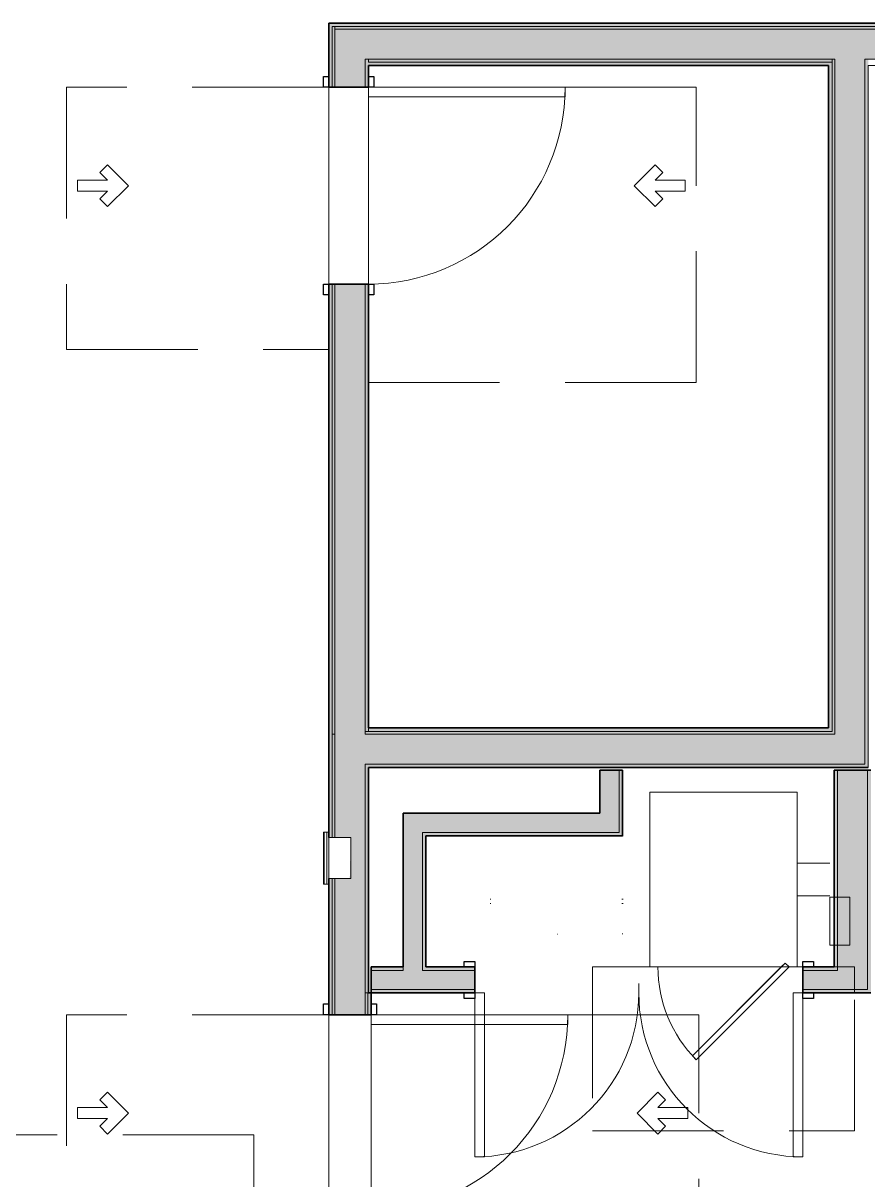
# Model space of a CAD drawing. Header units: inches. Extents: x 6 to 8416, y -388 to 6104.
# Drawn here: x 5461.2 to 5615.9, y 1295.5 to 1507.2 of the extents above; entities that cross this region are included whole.
import ezdxf

# ---------------------------------------------------------------- set-up
doc = ezdxf.new("R2010")
doc.units = ezdxf.units.IN
doc.header["$MEASUREMENT"] = 0
doc.linetypes.add('Dot 1_16_', pattern=[24, 0, -24])
doc.linetypes.add('Hidden 1_16_', pattern=[36, 24, -12])
for name, color, linetype, lineweight in [('A-DOOR', 31, 'Continuous', 18), ('A-DOOR-FRAM', 31, 'Continuous', 25), ('A-GENM', 13, 'Continuous', 18), ('A-ROOM', 32, 'Continuous', 13), ('A-WALL', 113, 'Continuous', 25), ('A-WALL-PATT', 111, 'Continuous', 35), ('I-WALL', 2, 'Continuous', 25), ('Q-CASE', 31, 'Continuous', 18), ('Q-SPCQ', 91, 'Continuous', 18)]:
    doc.layers.add(name, color=color, linetype=linetype, lineweight=lineweight)

# ---------------------------------------------------------------- blocks, each defined once
blk = doc.blocks.new('GM Door Push Clearance-ICC ADA-AM - GM Door Push Clearance-ICC ADA-AM-13872567-LEVEL 3 - PLAN Copy 1 Copy 1')
at = {"layer": 'A-GENM', "linetype": 'Hidden 1_16_', "lineweight": 9}
for p, q in [((-30, 51.63), (-30, 3.63)), ((18, 51.63), (-30, 51.63)), ((18, 4.62), (18, 51.63)), ((1, 49.62), (-1, 49.62)), ((-1, 49.62), (-1, 44.12)), ((1, 49.62), (1, 44.12)), ((-2.41, 45.54), (-3.83, 44.12)), ((-1, 44.12), (-2.41, 45.54)), ((1, 44.12), (2.41, 45.54)), ((2.41, 45.54), (3.83, 44.12)), ((-3.83, 44.12), (0, 40.3)), ((3.83, 44.12), (0, 40.3)), ((-18, 3.63), (18, 3.63))]:
    blk.add_line(p, q, dxfattribs=at)
blk = doc.blocks.new('Single-Flush-ICC ADA-AM - 36_ x 84_-20  - _U-E _ UNIT ENTRY_-6489154-LEVEL 3 - PLAN Copy 1 Copy 1')
at = {"layer": 'A-DOOR'}
for p, q in [((16.25, -3.88), (18, -3.88)), ((16.25, -3.88), (16.25, -39.88)), ((18, -3.88), (18, -39.88)), ((16.25, -39.88), (18, -39.88))]:
    blk.add_line(p, q, dxfattribs=at)
at = {"layer": 'A-DOOR', "lineweight": 9}
blk.add_arc((18, -3.88), 36, 180, 270, dxfattribs=at)
at = {"layer": 'A-DOOR-FRAM'}
for p, q in [((-20, 3.88), (-20, 4.88)), ((-20, 4.88), (-18, 4.88)), ((-18, 4.88), (-18, 3.88)), ((18, 3.88), (18, 4.88)), ((18, 4.88), (20, 4.88)), ((20, 4.88), (20, 3.88)), ((-18, 3.88), (-20, 3.88)), ((20, 3.88), (18, 3.88)), ((-20, -3.88), (-18, -3.88)), ((-20, -4.87), (-20, -3.88)), ((-18, -3.88), (-18, -4.87)), ((18, -3.88), (20, -3.88)), ((18, -4.87), (18, -3.88)), ((20, -3.88), (20, -4.87)), ((-18, -4.87), (-20, -4.87)), ((20, -4.87), (18, -4.87))]:
    blk.add_line(p, q, dxfattribs=at)
blk = doc.blocks.new('GM Door Pull Clearance-ICC ADA-AM - GM Door Pull Clearance-ICC ADA-AM-3199163-LEVEL 3 - PLAN Copy 1 Copy 1')
at = {"layer": 'A-GENM', "linetype": 'Hidden 1_16_', "lineweight": 9}
for p, q in [((-36, -3.87), (-36, -63.88)), ((18, -3.87), (-18, -3.87)), ((18, -63.88), (18, -4.88)), ((-3.83, -56.37), (0, -52.55)), ((3.83, -56.37), (0, -52.55)), ((-2.41, -57.79), (-3.83, -56.37)), ((-1, -56.37), (-2.41, -57.79)), ((-1, -61.87), (-1, -56.37)), ((1, -56.37), (2.41, -57.79)), ((1, -61.87), (1, -56.37)), ((2.41, -57.79), (3.83, -56.37)), ((-1, -61.87), (1, -61.87)), ((-36, -63.88), (18, -63.88))]:
    blk.add_line(p, q, dxfattribs=at)
blk = doc.blocks.new('GM Door Push Clearance-ICC ADA-AM - GM Door Push Clearance-ICC ADA-AM-V110-LEVEL 3 - PLAN Copy 1 Copy 1')
at = {"layer": 'A-GENM', "linetype": 'Hidden 1_16_', "lineweight": 9}
for p, q in [((-30, 51.88), (-30, 3.88)), ((18, 51.88), (-30, 51.88)), ((18, 4.87), (18, 51.88)), ((-1, 49.88), (-1, 44.37)), ((1, 49.88), (-1, 49.88)), ((1, 49.88), (1, 44.37)), ((-2.41, 45.79), (-3.83, 44.37)), ((-1, 44.37), (-2.41, 45.79)), ((1, 44.37), (2.41, 45.79)), ((2.41, 45.79), (3.83, 44.37)), ((-3.83, 44.37), (0, 40.55)), ((3.83, 44.37), (0, 40.55)), ((-18, 3.88), (18, 3.88))]:
    blk.add_line(p, q, dxfattribs=at)
blk = doc.blocks.new('Single-Glass-ICC ADA-AM - 36_ x 84_-FG-20-17647239-LEVEL 3 - PLAN Copy 1 Copy 1')
at = {"layer": 'A-DOOR'}
for p, q in [((16.25, -3.63), (18, -3.63)), ((16.25, -3.63), (16.25, -39.62)), ((18, -3.63), (18, -39.62)), ((16.25, -39.62), (18, -39.62))]:
    blk.add_line(p, q, dxfattribs=at)
at = {"layer": 'A-DOOR', "lineweight": 9}
blk.add_arc((18, -3.63), 36, 180, 270, dxfattribs=at)
at = {"layer": 'A-DOOR-FRAM'}
for p, q in [((-20, 3.62), (-20, 4.62)), ((-20, 4.62), (-18, 4.62)), ((-18, 4.62), (-18, 3.62)), ((18, 3.62), (18, 4.62)), ((18, 4.62), (20, 4.62)), ((20, 4.62), (20, 3.62)), ((-18, 3.62), (-20, 3.62)), ((20, 3.62), (18, 3.62)), ((-20, -3.63), (-18, -3.63)), ((-20, -4.63), (-20, -3.63)), ((-18, -3.63), (-18, -4.63)), ((18, -3.63), (20, -3.63)), ((18, -4.63), (18, -3.63)), ((20, -3.63), (20, -4.63)), ((-18, -4.63), (-20, -4.63)), ((20, -4.63), (18, -4.63))]:
    blk.add_line(p, q, dxfattribs=at)
blk = doc.blocks.new('SE Appl Unit-WD-Stack-AM - 27_ W x 32_ D x 78 3_4_ H_ Left Exhaust-6380387-LEVEL 3 - PLAN Copy 1 Copy 1')
at = {"layer": 'Q-SPCQ', "linetype": 'Hidden 1_16_', "lineweight": 9}
for p, q in [((-19.5, 19), (-13.5, 19)), ((-19.5, 13), (-13.5, 13))]:
    blk.add_line(p, q, dxfattribs=at)
blk = doc.blocks.new('z Nested-WD-Frontld - Washer _ Dryer-2245693-LEVEL 3 - PLAN Copy 1 Copy 1')
at = {"layer": 'Q-SPCQ', "lineweight": 9}
for p, q in [((-12, 32), (4.97, 48.97)), ((5.68, 48.26), (4.97, 48.97)), ((-10.59, 32), (5.68, 48.26)), ((-11.29, 31.29), (-12, 32)), ((-11.29, 31.29), (-10.59, 32))]:
    blk.add_line(p, q, dxfattribs=at)
at = {"layer": 'Q-SPCQ'}
for p, q in [((-13.5, 32), (13.5, 32)), ((-13.5, 0), (-13.5, 32)), ((13.5, 32), (13.5, 0)), ((13.5, 0), (-13.5, 0))]:
    blk.add_line(p, q, dxfattribs=at)
at = {"layer": 'Q-SPCQ', "lineweight": 9}
blk.add_arc((-12, 32), 24, 0, 45, dxfattribs=at)
blk = doc.blocks.new('z Nested-WD-Frontld - Washer _ Dryer-2245694-LEVEL 3 - PLAN Copy 1 Copy 1')
at = {"layer": 'Q-SPCQ', "lineweight": 9}
for p, q in [((-12, 32), (4.97, 48.97)), ((5.68, 48.26), (4.97, 48.97)), ((-11.29, 31.29), (5.68, 48.26)), ((-11.29, 31.29), (-12, 32))]:
    blk.add_line(p, q, dxfattribs=at)
at = {"layer": 'Q-SPCQ'}
for p, q in [((-13.5, 32), (13.5, 32)), ((-13.5, 0), (-13.5, 32)), ((13.5, 32), (13.5, 0)), ((13.5, 0), (-13.5, 0))]:
    blk.add_line(p, q, dxfattribs=at)
at = {"layer": 'Q-SPCQ', "lineweight": 9}
blk.add_arc((-12, 32), 24, 0, 45, dxfattribs=at)
blk = doc.blocks.new('z Nested Clearance-Rectangle-AM - Clearance-V849-LEVEL 3 - PLAN Copy 1 Copy 1')
at = {"layer": 'A-GENM', "linetype": 'Hidden 1_16_', "lineweight": 9}
for p, q in [((15, 48), (-15, 48)), ((-15, 48), (-15, 0)), ((15, 37.5), (15, 48)), ((15, 10.5), (15, 37.5)), ((15, 9.5), (15, 10.5)), ((15, 7.5), (15, 9.5)), ((15, 3.12), (15, 7.5)), ((15, 0), (15, 3.03)), ((-15, 0), (10.25, 0)), ((10.25, 0), (15, 0))]:
    blk.add_line(p, q, dxfattribs=at)
blk = doc.blocks.new('z BA Nested-Washer Hookup - 8 3_4_ W x 7 1_2_ H x 3 5_8_ D-1978715-LEVEL 3 - PLAN Copy 1 Copy 1')
at = {"layer": 'Q-SPCQ'}
for p, q in [((4.375, -0.375), (-4.375, -0.375)), ((-4.375, -0.375), (-4.375, -4)), ((4.375, -4), (4.375, -0.375)), ((-4.375, -4), (4.375, -4))]:
    blk.add_line(p, q, dxfattribs=at)
blk = doc.blocks.new('Unit-Double-Louver-ICC ADA-AM - 60_ x 84_-BL-NR _U-L4 _ LOUVER_LAUNDRY_-5891981-LEVEL 3 - PLAN Copy 1 Copy 1')
at = {"layer": 'A-DOOR'}
for p, q in [((-6, -2.38), (-6, -0.62)), ((-36, -2.38), (-36, -32.37)), ((-34.25, -2.38), (-36, -2.38)), ((-34.25, -2.38), (-34.25, -32.37)), ((22.25, -2.38), (24, -2.38)), ((22.25, -2.38), (22.25, -32.37)), ((24, -2.38), (24, -32.37)), ((-34.25, -32.37), (-36, -32.37)), ((22.25, -32.37), (24, -32.37))]:
    blk.add_line(p, q, dxfattribs=at)
at = {"layer": 'A-DOOR', "lineweight": 9}
for centre, start, end in [((-36, -2.38), 270, 0), ((24, -2.38), 180, 270)]:
    blk.add_arc(centre, 30, start, end, dxfattribs=at)
at = {"layer": 'A-DOOR-FRAM'}
for p, q in [((-38, 2.37), (-38, 3.37)), ((-38, 3.37), (-36, 3.37)), ((-36, 2.37), (-38, 2.37)), ((-36, 3.37), (-36, 2.37)), ((24, 2.37), (24, 3.37)), ((24, 3.37), (26, 3.37)), ((26, 2.37), (24, 2.37)), ((26, 3.37), (26, 2.37)), ((-38, -2.38), (-36, -2.38)), ((-38, -3.38), (-38, -2.38)), ((-36, -3.38), (-38, -3.38)), ((-36, -2.38), (-36, -3.38)), ((24, -2.38), (26, -2.38)), ((24, -3.38), (24, -2.38)), ((26, -3.38), (24, -3.38)), ((26, -2.38), (26, -3.38))]:
    blk.add_line(p, q, dxfattribs=at)
at = {"layer": 'A-DOOR-FRAM', "lineweight": 18}
for p, q in [((-38, 3.37), (-36, 3.37)), ((-38, 3.37), (-38, 2.37)), ((-36, 2.37), (-38, 2.37)), ((-36, 3.37), (-36, 2.37)), ((24, 3.37), (26, 3.37)), ((24, 3.37), (24, 2.37)), ((26, 2.37), (24, 2.37)), ((26, 3.37), (26, 2.37)), ((-38, -3.38), (-38, -2.38)), ((-38, -2.38), (-36, -2.38)), ((-36, -3.38), (-38, -3.38)), ((-36, -3.38), (-36, -2.38)), ((24, -3.38), (24, -2.38)), ((24, -2.38), (26, -2.38)), ((26, -3.38), (24, -3.38)), ((26, -3.38), (26, -2.38))]:
    blk.add_line(p, q, dxfattribs=at)
blk = doc.blocks.new('CW Closet Shelf-AM - CW Closet Shelf-AM-3018894-LEVEL 3 - PLAN Copy 1 Copy 1')
at = {"layer": 'Q-CASE', "linetype": 'Dot 1_16_', "lineweight": 9}
for p, q in [((18.74, 42), (-17.26, 42)), ((-17.26, 42), (-17.26, 24)), ((18.74, 24), (18.74, 42)), ((-17.26, 36.37), (18.74, 36.37)), ((-17.26, 35.62), (18.74, 35.62)), ((-17.26, 24), (18.74, 24))]:
    blk.add_line(p, q, dxfattribs=at)
blk = doc.blocks.new('GM Door Pull Clearance-ICC ADA-AM - GM Door Pull Clearance-ICC ADA-AM-13889425-LEVEL 3 - PLAN Copy 1 Copy 1')
at = {"layer": 'A-GENM', "linetype": 'Hidden 1_16_', "lineweight": 9}
for p, q in [((-36, -3.62), (-36, -63.62)), ((18, -3.62), (-18, -3.62)), ((18, -63.62), (18, -4.62)), ((-3.83, -56.12), (0, -52.3)), ((3.83, -56.12), (0, -52.3)), ((-2.41, -57.54), (-3.83, -56.12)), ((-1, -56.12), (-2.41, -57.54)), ((-1, -61.62), (-1, -56.12)), ((1, -56.12), (2.41, -57.54)), ((1, -61.62), (1, -56.12)), ((2.41, -57.54), (3.83, -56.12)), ((-1, -61.62), (1, -61.62)), ((-36, -63.62), (18, -63.62))]:
    blk.add_line(p, q, dxfattribs=at)
blk = doc.blocks.new('GM Door Push Clearance-ICC ADA-AM - GM Door Push Clearance-ICC ADA-AM-13889426-LEVEL 3 - PLAN Copy 1 Copy 1')
at = {"layer": 'A-GENM', "linetype": 'Hidden 1_16_', "lineweight": 9}
for p, q in [((-30, 51.63), (-30, 3.63)), ((18, 51.63), (-30, 51.63)), ((18, 4.63), (18, 51.63)), ((1, 49.62), (-1, 49.62)), ((-1, 49.62), (-1, 44.12)), ((1, 49.62), (1, 44.12)), ((-2.41, 45.54), (-3.83, 44.12)), ((-1, 44.12), (-2.41, 45.54)), ((1, 44.12), (2.41, 45.54)), ((2.41, 45.54), (3.83, 44.12)), ((-3.83, 44.12), (0, 40.3)), ((3.83, 44.12), (0, 40.3)), ((-18, 3.63), (18, 3.63))]:
    blk.add_line(p, q, dxfattribs=at)
blk = doc.blocks.new('SE Fire Extinguisher Cabinet-Semi Recessed-WH-AM - 9 1_2 x 5 x 24_-19824902-LEVEL 3 - PLAN Copy 1 Copy 1')
at = {"layer": 'Q-SPCQ'}
for p, q in [((-9.07, 3.62), (-9.07, 4.62)), ((-9.07, 4.62), (0.43, 4.62)), ((-9.07, 3.62), (-9.07, 4.5)), ((-9.07, 4.5), (0.43, 4.5)), ((0.43, 4.62), (0.43, 3.62)), ((0.43, 4.5), (0.43, 3.62)), ((-9.07, 4), (0.43, 4)), ((0.43, 3.62), (-9.07, 3.62)), ((-0.57, 3.62), (-8.07, 3.62)), ((-8.07, 3.62), (-8.07, -0.38)), ((-0.57, -0.38), (-0.57, 3.62)), ((-8.07, -0.38), (-0.57, -0.38))]:
    blk.add_line(p, q, dxfattribs=at)

msp = doc.modelspace()

# ---------------------------------------------------------------- hatches: boundary and pattern name
at = {"layer": 'A-WALL-PATT'}
h = msp.add_hatch(color=10, dxfattribs=at)
h.paths.add_polyline_path([(5517.79033733, 1377.56077679), (5517.79033733, 1459.43577679), (5517.16533733, 1459.43577679), (5517.16533733, 1377.56077679)])
h.paths.add_polyline_path([(5517.16533733, 1495.43577679), (5517.79033733, 1495.43577679), (5517.79033733, 1507.18577679), (5517.16533733, 1507.18577679)])
for points in [[(5609.29033733, 1506.56077679), (5609.29033733, 1507.18577679), (5517.79033733, 1507.18577679), (5517.79033733, 1506.56077679), (5608.66533733, 1506.56077679)], [(5608.66533733, 1500.06077679), (5609.29033733, 1500.06077679), (5609.29033733, 1500.56077679), (5524.41533733, 1500.56077679), (5524.41533733, 1500.06077679), (5607.61928685, 1500.06077679)], [(5615.29033733, 1370.93577679), (5615.91533733, 1370.93577679), (5615.91533733, 1500.56077679), (5615.29033733, 1500.56077679), (5615.29033733, 1371.56077679)], [(5524.41533733, 1370.93577679), (5615.29033733, 1370.93577679), (5615.29033733, 1371.56077679), (5523.79033733, 1371.56077679), (5523.79033733, 1370.93577679)]]:
    msp.add_hatch(color=10, dxfattribs=at).paths.add_polyline_path(points)
h = msp.add_hatch(color=10, dxfattribs=at)
h.paths.add_polyline_path([(5518.29033733, 1377.06077679), (5518.29033733, 1459.43577679), (5517.79033733, 1459.43577679), (5517.79033733, 1377.06077679)])
h.paths.add_polyline_path([(5517.79033733, 1495.43577679), (5518.29033733, 1495.43577679), (5518.29033733, 1506.56077679), (5517.79033733, 1506.56077679)])
h = msp.add_hatch(color=10, dxfattribs=at)
h.paths.add_polyline_path([(6058.16533733, 1506.56077679), (6058.16533733, 1507.18577679), (5947.91533733, 1507.02996842), (5947.91533733, 1506.56077679), (6029.40053685, 1506.56077679)])
h.paths.add_polyline_path([(5940.41533733, 1506.56077679), (5940.41533733, 1507.18577679), (5609.29033733, 1507.18577679), (5609.29033733, 1506.56077679), (5894.43053685, 1506.56077679)])
at = {"layer": 'A-WALL-PATT', "lineweight": 25}
h = msp.add_hatch(color=10, dxfattribs=at)
h.paths.add_polyline_path([(5524.41533733, 1377.56077679), (5524.41533733, 1459.43577679), (5523.79033733, 1459.43577679), (5523.79033733, 1377.56077679)])
h.paths.add_polyline_path([(5523.79033733, 1495.43577679), (5524.41533733, 1495.43577679), (5524.41533733, 1500.56077679), (5523.79033733, 1500.56077679)])
for points in [[(5608.66533733, 1499.43577679), (5608.66533733, 1500.06077679), (5524.41533733, 1500.06077679), (5524.41533733, 1499.43577679), (5607.61928685, 1499.43577679)], [(5608.66533733, 1377.56077679), (5609.29033733, 1377.56077679), (5609.29033733, 1500.06077679), (5608.66533733, 1500.06077679), (5608.66533733, 1378.18577679)], [(5557.00553685, 1377.56077679), (5608.66533733, 1377.56077679), (5608.66533733, 1378.18577679), (5524.41533733, 1378.18577679), (5524.41533733, 1377.56077679)], [(5523.79033733, 1329.68577679), (5524.41533733, 1329.68577679), (5524.41533733, 1370.93577679), (5523.79033733, 1370.93577679), (5523.79033733, 1354.56256081)]]:
    msp.add_hatch(color=10, dxfattribs=at).paths.add_polyline_path(points)
at = {"layer": 'A-WALL-PATT'}
h = msp.add_hatch(color=10, dxfattribs=at)
h.paths.add_polyline_path([(5517.16533733, 1329.68577679), (5517.79033733, 1329.68577679), (5517.79033733, 1350.62327679), (5517.16533733, 1350.62327679)])
h.paths.add_polyline_path([(5517.79033733, 1358.12327679), (5517.79033733, 1377.56077679), (5517.16533733, 1377.56077679), (5517.16533733, 1358.12327679), (5517.35946612, 1358.12327679)])
at = {"layer": 'A-WALL-PATT', "transparency": 33554560}
for points in [[(5570.91533733, 1358.43577679), (5570.91533733, 1370.43577679), (5570.29033733, 1370.43577679), (5570.29033733, 1358.43577679)], [(5616.41533733, 1329.68577679), (5616.41533733, 1370.43577679), (5615.79033733, 1370.43577679), (5615.79033733, 1329.68577679)], [(5566.79033733, 1358.43577679), (5570.29033733, 1358.43577679), (5570.29033733, 1359.06077679), (5534.29033733, 1359.06077679), (5534.29033733, 1358.43577679), (5557.00553685, 1358.43577679)], [(5534.91533733, 1334.43577679), (5534.91533733, 1358.43577679), (5534.29033733, 1358.43577679), (5534.29033733, 1334.43577679)]]:
    msp.add_hatch(color=10, dxfattribs=at).paths.add_polyline_path(points)
at = {"layer": 'A-WALL-PATT', "lineweight": 25, "transparency": 33554560}
h = msp.add_hatch(color=10, dxfattribs=at)
h.paths.add_polyline_path([(5610.29033733, 1333.81077679), (5610.29033733, 1338.43577679), (5609.66533733, 1338.43577679), (5609.66533733, 1333.81077679)])
h.paths.add_polyline_path([(5609.8866915, 1347.18577679), (5610.29033733, 1347.18577679), (5610.29033733, 1370.43577679), (5609.66533733, 1370.43577679), (5609.66533733, 1347.18577679)])
msp.add_hatch(color=10, dxfattribs=at).paths.add_polyline_path([(5609.73478178, 1338.43577679), (5610.29033733, 1338.43577679), (5610.29033733, 1347.18577679), (5609.66533733, 1347.18577679), (5609.66533733, 1338.43577679)])
h = msp.add_hatch(color=10, dxfattribs=at)
h.paths.add_polyline_path([(5609.66533733, 1333.81077679), (5609.66533733, 1334.43577679), (5603.91533733, 1334.43577679), (5603.91533733, 1333.81077679)])
h.paths.add_polyline_path([(5543.91533733, 1333.81077679), (5543.91533733, 1334.43577679), (5534.29033733, 1334.43577679), (5534.29033733, 1333.81077679)])
h.paths.add_polyline_path([(5530.79033733, 1333.81077679), (5530.79033733, 1334.43577679), (5524.91533733, 1334.43577679), (5524.91533733, 1333.81077679)])
at = {"layer": 'A-WALL-PATT'}
h = msp.add_hatch(color=10, dxfattribs=at)
h.paths.add_polyline_path([(5517.16533733, 953.06077679), (5517.79033733, 953.06077679), (5517.79033733, 1289.68577679), (5517.16533733, 1289.68577679), (5517.16533733, 953.68577679)])
h.paths.add_polyline_path([(5517.79033733, 1325.68577679), (5517.79033733, 1329.68577679), (5517.16533733, 1329.68577679), (5517.16533733, 1325.68577679)])
h = msp.add_hatch(color=10, dxfattribs=at)
h.paths.add_polyline_path([(5524.29033733, 953.06077679), (5524.29033733, 1289.68577679), (5523.79033733, 1289.68577679), (5523.79033733, 953.06077679)])
h.paths.add_polyline_path([(5523.79033733, 1325.68577679), (5524.29033733, 1325.68577679), (5524.29033733, 1329.68577679), (5523.79033733, 1329.68577679)])
at = {"layer": 'A-WALL-PATT', "lineweight": 25}
h = msp.add_hatch(color=10, dxfattribs=at)
h.paths.add_polyline_path([(5524.91533733, 953.68577679), (5524.91533733, 1289.68577679), (5524.29033733, 1289.68577679), (5524.29033733, 953.68577679)])
h.paths.add_polyline_path([(5524.29033733, 1325.68577679), (5524.91533733, 1325.68577679), (5524.91533733, 1329.68577679), (5524.29033733, 1329.68577679)])
at = {"layer": 'A-WALL-PATT', "transparency": 33554560}
h = msp.add_hatch(color=10, dxfattribs=at)
h.paths.add_polyline_path([(5609.66533733, 1329.68577679), (5615.79033733, 1329.68577679), (5615.79033733, 1330.31077679), (5603.91533733, 1330.31077679), (5603.91533733, 1329.68577679)])
h.paths.add_polyline_path([(5543.91533733, 1329.68577679), (5543.91533733, 1330.31077679), (5524.91533733, 1330.31077679), (5524.91533733, 1329.68577679)])
at = {"layer": 'I-WALL'}
for points in [[(5590.74803685, 1506.06077679), (5609.79033733, 1506.06077679), (5609.79033733, 1506.56077679), (5518.29033733, 1506.56077679), (5518.29033733, 1506.06077679), (5557.00553685, 1506.06077679)], [(5607.61928685, 1500.56077679), (5609.79033733, 1500.56077679), (5609.79033733, 1506.06077679), (5523.79033733, 1506.06077679), (5523.79033733, 1500.56077679), (5590.74803685, 1500.56077679)], [(5609.79033733, 1371.56077679), (5615.29033733, 1371.56077679), (5615.29033733, 1506.06077679), (5609.79033733, 1506.06077679), (5609.79033733, 1374.24431081)], [(6029.40053685, 1500.56077679), (6058.16533733, 1500.56077679), (6058.16533733, 1506.06077679), (5947.91533733, 1506.06077679), (5947.91533733, 1503.18577679), (5940.41533733, 1503.18577679), (5940.41533733, 1506.06077679), (5615.29033733, 1506.06077679), (5615.29033733, 1500.56077679), (5961.91553685, 1500.56077679)], [(5609.79033733, 1377.06077679), (5609.79033733, 1500.56077679), (5609.29033733, 1500.56077679), (5609.29033733, 1377.06077679)], [(5590.74803685, 1371.56077679), (5609.79033733, 1371.56077679), (5609.79033733, 1377.06077679), (5518.29033733, 1377.06077679), (5518.29033733, 1371.56077679), (5557.00553685, 1371.56077679)], [(5557.00553685, 1377.06077679), (5609.29033733, 1377.06077679), (5609.29033733, 1377.56077679), (5523.79033733, 1377.56077679), (5523.79033733, 1377.06077679)], [(5518.29033733, 1329.68577679), (5523.79033733, 1329.68577679), (5523.79033733, 1371.56077679), (5518.29033733, 1371.56077679), (5518.29033733, 1358.12327679), (5521.16533733, 1358.12327679), (5520.99867066, 1350.62327679), (5518.29033733, 1350.62327679)]]:
    msp.add_hatch(color=10, dxfattribs=at).paths.add_polyline_path(points)
h = msp.add_hatch(color=10, dxfattribs=at)
h.paths.add_polyline_path([(5518.29033733, 1377.06077679), (5523.79033733, 1377.06077679), (5523.79033733, 1459.43577679), (5518.29033733, 1459.43577679), (5518.29033733, 1378.18577679)])
h.paths.add_polyline_path([(5523.79033733, 1495.43577679), (5523.79033733, 1506.06077679), (5518.29033733, 1506.06077679), (5518.29033733, 1495.43577679)])
h = msp.add_hatch(color=10, dxfattribs=at)
h.paths.add_polyline_path([(6029.40053685, 1506.06077679), (6058.16533733, 1506.06077679), (6058.16533733, 1506.56077679), (5947.91533733, 1506.56077679), (5947.91533733, 1506.06077679), (5961.91553685, 1506.06077679)])
h.paths.add_polyline_path([(5940.41533733, 1506.06077679), (5940.41533733, 1506.56077679), (5609.79033733, 1506.56077679), (5609.79033733, 1506.06077679), (5894.43053685, 1506.06077679)])
h = msp.add_hatch(color=10, dxfattribs=at)
h.paths.add_polyline_path([(5517.79033733, 1329.68577679), (5518.29033733, 1329.68577679), (5518.29033733, 1350.62327679), (5517.79033733, 1350.62327679)])
h.paths.add_polyline_path([(5517.79033733, 1358.12327679), (5518.29033733, 1358.12327679), (5518.29033733, 1377.06077679), (5517.79033733, 1377.06077679), (5517.79033733, 1370.93577679)])
at = {"layer": 'I-WALL', "transparency": 33554560}
for points in [[(5570.29033733, 1359.06077679), (5570.29033733, 1370.43577679), (5566.79033733, 1370.43577679), (5566.79033733, 1359.06077679)], [(5615.79033733, 1330.31077679), (5615.79033733, 1370.43577679), (5610.29033733, 1370.43577679), (5610.29033733, 1347.18577679), (5612.54033733, 1347.18577679), (5612.54033733, 1338.43577679), (5610.29033733, 1338.43577679), (5610.29033733, 1330.31077679)], [(5566.79033733, 1359.06077679), (5566.79033733, 1362.56077679), (5530.79033733, 1362.56077679), (5530.79033733, 1359.06077679), (5557.00553685, 1359.06077679)], [(5530.79033733, 1333.81077679), (5534.29033733, 1333.81077679), (5534.29033733, 1359.06077679), (5530.79033733, 1359.06077679), (5530.79033733, 1334.43577679)], [(5610.98487658, 1338.43577679), (5612.54033733, 1338.43577679), (5612.54033733, 1347.18577679), (5610.29033733, 1347.18577679), (5610.29033733, 1338.43577679)]]:
    msp.add_hatch(color=10, dxfattribs=at).paths.add_polyline_path(points)
h = msp.add_hatch(color=10, dxfattribs=at)
h.paths.add_polyline_path([(5610.29033733, 1330.31077679), (5610.29033733, 1333.81077679), (5603.91533733, 1333.81077679), (5603.91533733, 1330.31077679), (5609.66533733, 1330.31077679)])
h.paths.add_polyline_path([(5543.91533733, 1330.31077679), (5543.91533733, 1333.81077679), (5524.91533733, 1333.81077679), (5524.91533733, 1330.31077679)])
at = {"layer": 'I-WALL'}
h = msp.add_hatch(color=10, dxfattribs=at)
h.paths.add_polyline_path([(5518.29033733, 952.43577679), (5518.29033733, 1289.68577679), (5517.79033733, 1289.68577679), (5517.79033733, 952.43577679)])
h.paths.add_polyline_path([(5518.29033733, 1325.68577679), (5518.29033733, 1329.68577679), (5517.79033733, 1329.68577679), (5517.79033733, 1325.68577679)])
h = msp.add_hatch(color=10, dxfattribs=at)
h.paths.add_polyline_path([(5518.29033733, 952.43577679), (5523.79033733, 952.43577679), (5523.79033733, 1289.68577679), (5518.29033733, 1289.68577679), (5518.29033733, 953.68577679)])
h.paths.add_polyline_path([(5523.26303685, 1325.68577679), (5523.79033733, 1325.68577679), (5523.79033733, 1329.68577679), (5518.29033733, 1329.68577679), (5518.29033733, 1325.68577679)])

# ---------------------------------------------------------------- linework, layer by layer
at = {"layer": 'A-ROOM', "lineweight": 9, "flags": 128}
msp.add_lwpolyline([(5517.16533733, 950.68577679), (5517.16533733, 1329.68577679), (5517.16533733, 1374.56077679), (5517.16533733, 1507.18577679), (5612.29033733, 1507.18577679), (6058.16533733, 1507.18577679), (6133.29033733, 1507.18577679), (6196.26633733, 1507.18577679), (6208.31433733, 1507.18577679), (6287.04033733, 1507.18577679), (6553.41533733, 1507.18577679), (6623.91533733, 1507.18577679), (6684.85253134, 1507.18577679), (6691.72814332, 1507.18577679), (6769.04033733, 1507.18577679), (6953.66533733, 1507.18577679), (7039.41533733, 1507.18577679), (7109.91533733, 1507.18577679), (7146.66533733, 1507.18577679), (7492.29033733, 1507.18577679)], dxfattribs=at)
for points in [[(5809.54033733, 923.68577679), (5809.54033733, 1274.81077679), (5877.04033733, 1274.81077679), (5877.04033733, 1214.81077679), (6129.16533733, 1214.81077679), (6129.16533733, 1342.68577679), (6127.66533733, 1342.68577679), (6127.66533733, 1499.93577679), (6058.16533733, 1499.93577679), (6058.16533733, 1499.43577679), (5615.91533733, 1499.43577679), (5615.91533733, 1370.93577679), (5524.41533733, 1370.93577679), (5524.41533733, 1329.68577679), (5524.91533733, 1329.68577679), (5524.91533733, 953.68577679), (5571.66533733, 953.68577679), (5571.66533733, 926.18577679), (5681.66533733, 926.18577679), (5681.66533733, 923.68577679)], [(5608.66533733, 1378.18577679), (5608.66533733, 1499.43577679), (5524.41533733, 1499.43577679), (5524.41533733, 1378.18577679)]]:
    msp.add_lwpolyline(points, close=True, dxfattribs=at)
at = {"layer": 'A-WALL', "lineweight": 9}
for p, q in [((5940.41533733, 1506.56077679), (5517.79033733, 1506.56077679)), ((5517.79033733, 1506.56077679), (5517.79033733, 1495.43577679)), ((5518.29033733, 1506.56077679), (5518.29033733, 1495.43577679)), ((5940.41533733, 1506.06077679), (5518.29033733, 1506.06077679)), ((5609.79033733, 1500.56077679), (5523.79033733, 1500.56077679)), ((5523.79033733, 1500.56077679), (5523.79033733, 1495.43577679)), ((5524.41533733, 1500.56077679), (5524.41533733, 1500.06077679)), ((5609.29033733, 1500.06077679), (5524.41533733, 1500.06077679)), ((5609.29033733, 1500.56077679), (5609.29033733, 1377.56077679)), ((5609.79033733, 1377.06077679), (5609.79033733, 1500.56077679)), ((5615.29033733, 1371.56077679), (5615.29033733, 1500.56077679)), ((6128.29033733, 1500.56077679), (5615.29033733, 1500.56077679)), ((5517.79033733, 1459.43577679), (5517.79033733, 1358.12327679)), ((5518.29033733, 1459.43577679), (5518.29033733, 1358.12327679)), ((5523.79033733, 1459.43577679), (5523.79033733, 1377.06077679)), ((5518.29033733, 1377.06077679), (5517.79033733, 1377.06077679)), ((5524.41533733, 1377.56077679), (5523.79033733, 1377.56077679)), ((5523.79033733, 1377.06077679), (5609.79033733, 1377.06077679)), ((5524.41533733, 1377.56077679), (5524.41533733, 1378.18577679)), ((5609.29033733, 1377.56077679), (5524.41533733, 1377.56077679)), ((5523.79033733, 1371.56077679), (5615.29033733, 1371.56077679)), ((5523.79033733, 1371.56077679), (5523.79033733, 1325.68577679)), ((5570.29033733, 1359.06077679), (5570.29033733, 1370.43577679)), ((5610.29033733, 1333.81077679), (5610.29033733, 1370.43577679)), ((5615.79033733, 1330.31077679), (5615.79033733, 1370.43577679)), ((5534.29033733, 1359.06077679), (5570.29033733, 1359.06077679)), ((5534.29033733, 1333.81077679), (5534.29033733, 1359.06077679)), ((5517.79033733, 1350.62327679), (5517.79033733, 1325.68577679)), ((5518.29033733, 1350.62327679), (5518.29033733, 1325.68577679)), ((5524.91533733, 1333.81077679), (5530.79033733, 1333.81077679)), ((5530.79033733, 1333.81077679), (5530.79033733, 1334.43577679)), ((5534.29033733, 1333.81077679), (5543.91533733, 1333.81077679)), ((5603.91533733, 1333.81077679), (5610.29033733, 1333.81077679)), ((5524.29033733, 1329.68577679), (5523.79033733, 1329.68577679)), ((5524.29033733, 1329.68577679), (5524.29033733, 1325.68577679)), ((5524.91533733, 1330.31077679), (5543.91533733, 1330.31077679)), ((5615.79033733, 1330.31077679), (5603.91533733, 1330.31077679))]:
    msp.add_line(p, q, dxfattribs=at)
at = {"layer": 'I-WALL', "lineweight": 35}
for p, q in [((5940.41533733, 1507.18577679), (5517.16533733, 1507.18577679)), ((5517.16533733, 1507.18577679), (5517.16533733, 1495.43577679)), ((5524.41533733, 1499.43577679), (5608.66533733, 1499.43577679)), ((5524.41533733, 1495.43577679), (5524.41533733, 1499.43577679)), ((5608.66533733, 1499.43577679), (5608.66533733, 1378.18577679)), ((5517.16533733, 1495.43577679), (5524.41533733, 1495.43577679)), ((5524.41533733, 1459.43577679), (5517.16533733, 1459.43577679)), ((5517.16533733, 1459.43577679), (5517.16533733, 1358.12327679)), ((5524.41533733, 1378.18577679), (5524.41533733, 1459.43577679)), ((5608.66533733, 1378.18577679), (5524.41533733, 1378.18577679)), ((5524.41533733, 1370.93577679), (5615.91533733, 1370.93577679)), ((5524.41533733, 1329.68577679), (5524.41533733, 1370.93577679)), ((5566.79033733, 1370.43577679), (5566.79033733, 1362.56077679)), ((5570.91533733, 1370.43577679), (5566.79033733, 1370.43577679)), ((5570.91533733, 1358.43577679), (5570.91533733, 1370.43577679)), ((5609.66533733, 1370.43577679), (5609.66533733, 1334.43577679)), ((5616.41533733, 1370.43577679), (5609.66533733, 1370.43577679)), ((5566.79033733, 1362.56077679), (5530.79033733, 1362.56077679)), ((5530.79033733, 1362.56077679), (5530.79033733, 1334.43577679)), ((5534.91533733, 1358.43577679), (5570.91533733, 1358.43577679)), ((5534.91533733, 1334.43577679), (5534.91533733, 1358.43577679)), ((5517.16533733, 1350.62327679), (5517.16533733, 1325.68577679)), ((5530.79033733, 1334.43577679), (5524.91533733, 1334.43577679)), ((5524.91533733, 1334.43577679), (5524.91533733, 1329.68577679)), ((5543.91533733, 1334.43577679), (5534.91533733, 1334.43577679)), ((5543.91533733, 1329.68577679), (5543.91533733, 1334.43577679)), ((5609.66533733, 1334.43577679), (5603.91533733, 1334.43577679)), ((5603.91533733, 1334.43577679), (5603.91533733, 1329.68577679)), ((5524.91533733, 1329.68577679), (5524.41533733, 1329.68577679)), ((5524.91533733, 1329.68577679), (5543.91533733, 1329.68577679)), ((5524.91533733, 1325.68577679), (5524.91533733, 1329.68577679)), ((5603.91533733, 1329.68577679), (5616.41533733, 1329.68577679)), ((5517.16533733, 1325.68577679), (5524.91533733, 1325.68577679))]:
    msp.add_line(p, q, dxfattribs=at)

# ---------------------------------------------------------------- block references
at = {"layer": 'A-DOOR'}
for name, p, rotation in [('Single-Glass-ICC ADA-AM - 36_ x 84_-FG-20-17647239-LEVEL 3 - PLAN Copy 1 Copy 1', (5520.79033733, 1477.43577679), 89.99999999999994), ('Single-Flush-ICC ADA-AM - 36_ x 84_-20  - _U-E _ UNIT ENTRY_-6489154-LEVEL 3 - PLAN Copy 1 Copy 1', (5521.04033733, 1307.68577679), 89.99999999999991)]:
    msp.add_blockref(name, p, dxfattribs=dict(at, rotation=rotation))
msp.add_blockref('Unit-Double-Louver-ICC ADA-AM - 60_ x 84_-BL-NR _U-L4 _ LOUVER_LAUNDRY_-5891981-LEVEL 3 - PLAN Copy 1 Copy 1', (5579.91533733, 1332.06077679), dxfattribs=at)
at = {"layer": 'A-GENM', "linetype": 'Hidden 1_16_', "lineweight": 9}
for name, p, rotation in [('GM Door Push Clearance-ICC ADA-AM - GM Door Push Clearance-ICC ADA-AM-13889426-LEVEL 3 - PLAN Copy 1 Copy 1', (5520.79033733, 1477.43577679), 90.00000000000011), ('GM Door Pull Clearance-ICC ADA-AM - GM Door Pull Clearance-ICC ADA-AM-13889425-LEVEL 3 - PLAN Copy 1 Copy 1', (5520.79033733, 1477.43577679), 90.00000000000011), ('z Nested Clearance-Rectangle-AM - Clearance-V849-LEVEL 3 - PLAN Copy 1 Copy 1', (5613.41533733, 1319.43577679), 90.00000000000058), ('GM Door Push Clearance-ICC ADA-AM - GM Door Push Clearance-ICC ADA-AM-V110-LEVEL 3 - PLAN Copy 1 Copy 1', (5521.04033733, 1307.68577679), 89.9999999999998), ('GM Door Pull Clearance-ICC ADA-AM - GM Door Pull Clearance-ICC ADA-AM-3199163-LEVEL 3 - PLAN Copy 1 Copy 1', (5521.04033733, 1307.68577679), 89.9999999999998), ('GM Door Push Clearance-ICC ADA-AM - GM Door Push Clearance-ICC ADA-AM-13872567-LEVEL 3 - PLAN Copy 1 Copy 1', (5451.79033733, 1273.68577679), 269.9999999999998)]:
    msp.add_blockref(name, p, dxfattribs=dict(at, rotation=rotation))
at = {"layer": 'Q-CASE', "rotation": 180}
msp.add_blockref('CW Closet Shelf-AM - CW Closet Shelf-AM-3018894-LEVEL 3 - PLAN Copy 1 Copy 1', (5553.65304225, 1382.43577679), dxfattribs=at)
at = {"layer": 'Q-SPCQ'}
for name, p, rotation in [('z Nested-WD-Frontld - Washer _ Dryer-2245693-LEVEL 3 - PLAN Copy 1 Copy 1', (5589.41533733, 1366.43577679), 180), ('z Nested-WD-Frontld - Washer _ Dryer-2245694-LEVEL 3 - PLAN Copy 1 Copy 1', (5589.41533733, 1366.43577679), 180), ('SE Fire Extinguisher Cabinet-Semi Recessed-WH-AM - 9 1_2 x 5 x 24_-19824902-LEVEL 3 - PLAN Copy 1 Copy 1', (5520.79033733, 1358.69014426), 89.99999999999994), ('z BA Nested-Washer Hookup - 8 3_4_ W x 7 1_2_ H x 3 5_8_ D-1978715-LEVEL 3 - PLAN Copy 1 Copy 1', (5608.54033733, 1342.81077679), 90.00000000000038)]:
    msp.add_blockref(name, p, dxfattribs=dict(at, rotation=rotation))
at = {"layer": 'Q-SPCQ', "linetype": 'Hidden 1_16_', "lineweight": 9, "rotation": 180}
msp.add_blockref('SE Appl Unit-WD-Stack-AM - 27_ W x 32_ D x 78 3_4_ H_ Left Exhaust-6380387-LEVEL 3 - PLAN Copy 1 Copy 1', (5589.41533733, 1366.43577679), dxfattribs=at)

doc.saveas('drawing.dxf')
